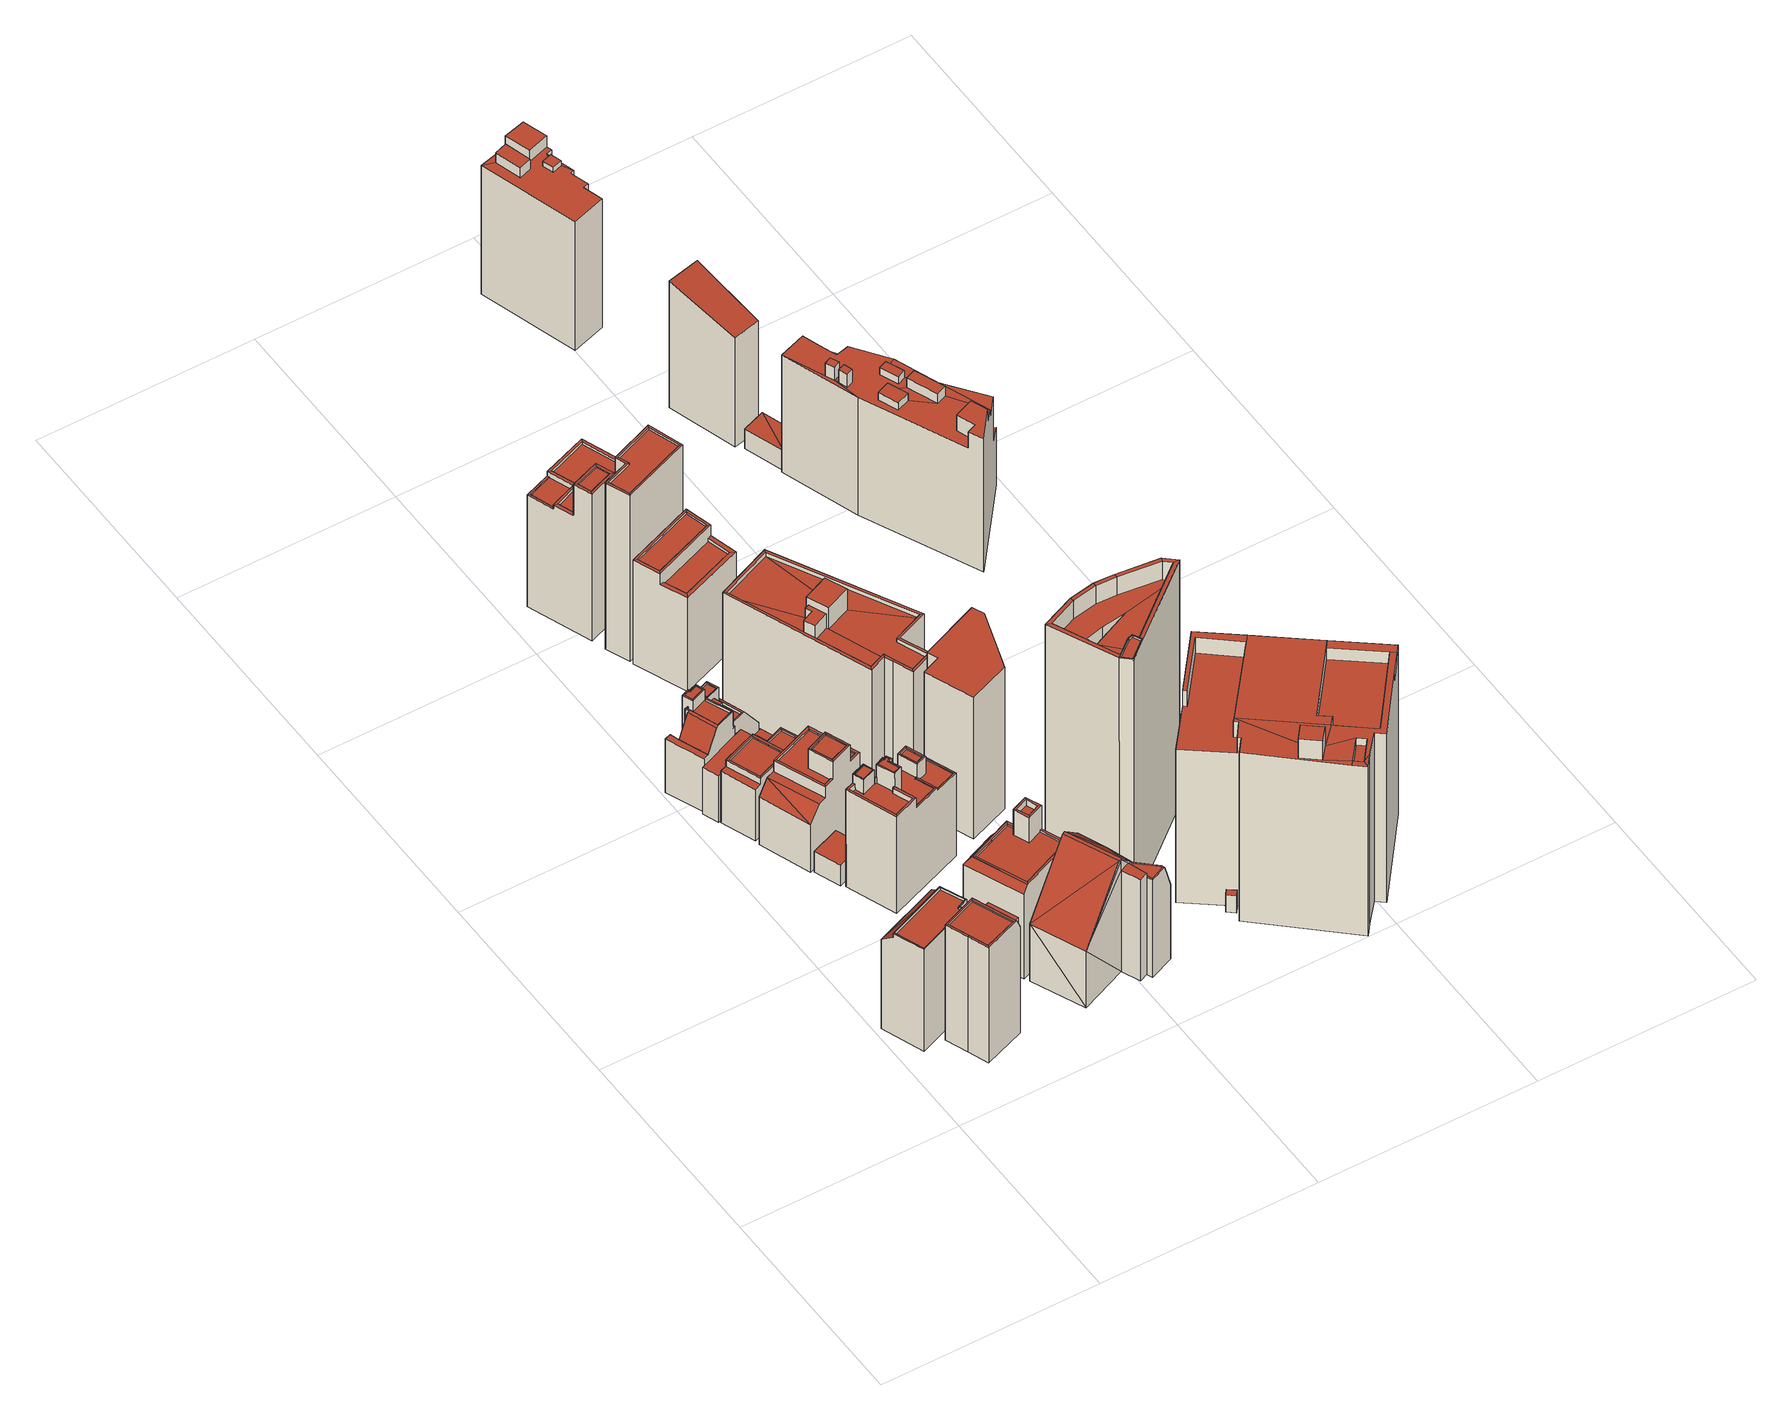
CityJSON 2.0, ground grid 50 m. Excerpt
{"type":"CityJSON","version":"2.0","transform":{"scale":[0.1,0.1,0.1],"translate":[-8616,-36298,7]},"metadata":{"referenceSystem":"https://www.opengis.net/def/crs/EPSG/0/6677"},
"CityObjects":{
"building1":{"type":"Building","attributes":{"class":3002,"usage":401,"measuredHeight":26.2,"storeysAboveGround":8,"storeysBelowGround":0,"prefecture":13,"city":13103,"footprintArea":171.03,"fireproofType":1001,"coverageRatio":80,"floorAreaRatio":600,"surveyYear":2021,"urbanPlanType":21,"areaClassificationType":22,"landUseType":212,"districts":"10","detailedUsage":"1210","floodRisk_description":10,"floodRisk_rank":1,"floodRisk_depth":0.1,"floodRisk_adminType":2,"floodRisk_scale":2,"meshCode":"53394509"},"geometry":[{"type":"Solid","lod":"2","boundaries":[[[[0,1,2,3,4,5]],[[6,7,8]],[[8,9,6]],[[10,11,12,13]],[[14,15,16,17]],[[17,16,11,10]],[[18,19,8]],[[20,21,22,23]],[[24,25,26,27,28,29]],[[13,12,22,21]],[[8,7,18]],[[20,23,15,14]],[[19,10,13,8]],[[23,24,29,15]],[[3,2,20,14]],[[0,5,18,7]],[[8,13,21,9]],[[9,21,20,2,1,6]],[[15,29,28,16]],[[5,4,17,10,19,18]],[[1,0,7,6]],[[11,27,26,12]],[[16,28,27,11]],[[12,26,25,22]],[[22,25,24,23]],[[4,3,14,17]]]],"semantics":{"surfaces":[{"type":"GroundSurface"},{"type":"RoofSurface"},{"type":"WallSurface"}],"values":[[0,1,1,1,1,1,1,1,1,1,1,1,2,2,2,2,2,2,2,2,2,2,2,2,2,2]]}}]},
"building2":{"type":"Building","attributes":{"class":3001,"usage":401,"measuredHeight":31.2,"storeysAboveGround":9,"storeysBelowGround":0,"prefecture":13,"city":13103,"footprintArea":155.02,"fireproofType":1001,"coverageRatio":80,"floorAreaRatio":600,"surveyYear":2021,"urbanPlanType":21,"areaClassificationType":22,"landUseType":212,"districts":"10","detailedUsage":"1210","floodRisk_description":10,"floodRisk_rank":1,"floodRisk_depth":0.02,"floodRisk_adminType":2,"floodRisk_scale":2,"meshCode":"53394509"},"geometry":[{"type":"Solid","lod":"2","boundaries":[[[[30,31,32,33,34,35,36,37,38]],[[39,40,41]],[[42,39,41]],[[41,43,44,42]],[[45,46,47,48,49]],[[50,51,43,41]],[[42,52,39]],[[53,54,55,56]],[[42,44,55,54]],[[53,56,51,50]],[[39,57,58,59,60,40]],[[30,38,57,39]],[[55,49,48,56]],[[44,45,49,55]],[[56,48,47,51]],[[33,32,54,53]],[[38,37,58,57]],[[36,35,60,59]],[[50,41,40,60,35,34]],[[34,33,53,50]],[[54,32,31,52,42]],[[51,47,46,43]],[[31,30,39,52]],[[43,46,45,44]],[[37,36,59,58]]]],"semantics":{"surfaces":[{"type":"GroundSurface"},{"type":"RoofSurface"},{"type":"WallSurface"}],"values":[[0,1,1,1,1,1,1,1,1,1,1,2,2,2,2,2,2,2,2,2,2,2,2,2,2]]}}]},
"building3":{"type":"Building","attributes":{"class":3002,"usage":401,"measuredHeight":15.3,"storeysAboveGround":5,"storeysBelowGround":1,"prefecture":13,"city":13103,"footprintArea":86.14,"fireproofType":1001,"coverageRatio":80,"floorAreaRatio":500,"surveyYear":2021,"urbanPlanType":21,"areaClassificationType":22,"landUseType":212,"districts":"10","detailedUsage":"1210","floodRisk_description":10,"floodRisk_rank":1,"floodRisk_depth":0.01,"floodRisk_adminType":2,"floodRisk_scale":2,"meshCode":"53394509"},"geometry":[{"type":"Solid","lod":"2","boundaries":[[[[61,62,63,64]],[[65,66,67,68]],[[69,70,66,65]],[[71,72,70,69]],[[73,74,75,76]],[[68,67,72,71]],[[77,78,79,80]],[[65,68,61,64]],[[61,68,71,80,79,62]],[[66,73,76,67]],[[63,78,77,69,65,64]],[[63,62,79,78]],[[67,76,75,72]],[[70,74,73,66]],[[80,71,69,77]],[[72,75,74,70]]]],"semantics":{"surfaces":[{"type":"GroundSurface"},{"type":"RoofSurface"},{"type":"WallSurface"}],"values":[[0,1,1,1,1,1,1,2,2,2,2,2,2,2,2,2]]}}]},
"building4":{"type":"Building","attributes":{"class":3001,"usage":461,"measuredHeight":6.5,"storeysAboveGround":9999,"storeysBelowGround":9999,"prefecture":13,"city":13103,"footprintArea":-9999,"fireproofType":1011,"coverageRatio":80,"floorAreaRatio":600,"surveyYear":1,"urbanPlanType":21,"areaClassificationType":22,"landUseType":211,"districts":"10","detailedUsage":"0","floodRisk_description":10,"floodRisk_rank":1,"floodRisk_depth":0.05,"floodRisk_adminType":2,"floodRisk_scale":2,"meshCode":"53394509"},"geometry":[{"type":"Solid","lod":"2","boundaries":[[[[81,82,83,84]],[[85,86,87,88]],[[81,84,87,86]],[[83,82,85,88]],[[84,83,88,87]],[[82,81,86,85]]]],"semantics":{"surfaces":[{"type":"GroundSurface"},{"type":"RoofSurface"},{"type":"WallSurface"}],"values":[[0,1,2,2,2,2]]}}]},
"building5":{"type":"Building","attributes":{"class":3002,"usage":401,"measuredHeight":16,"storeysAboveGround":6,"storeysBelowGround":2,"prefecture":13,"city":13103,"footprintArea":302.93,"fireproofType":1001,"coverageRatio":80,"floorAreaRatio":500,"surveyYear":2021,"urbanPlanType":21,"areaClassificationType":22,"landUseType":212,"districts":"10","detailedUsage":"1210","floodRisk_description":10,"floodRisk_rank":1,"floodRisk_depth":0.01,"floodRisk_adminType":2,"floodRisk_scale":2,"meshCode":"53394509"},"geometry":[{"type":"Solid","lod":"2","boundaries":[[[[89,90,91,92,93,94,95,96,97,98,99,100,101,102,103,104,105,106,107,108]],[[109,110,111,112,98,97,113,114]],[[95,109,114,96]],[[115,116,117,118,119]],[[120,121,122,123]],[[124,125,126,127,128]],[[117,129,130,118]],[[131,119,118,132,133,134]],[[135,136,137,138]],[[139,140,141,142]],[[143,144,137,136]],[[145,146,147,148,149,150,151]],[[152,153,154,155]],[[156,157,158,159]],[[160,161,147,146]],[[162,163,164,165]],[[166,167,168,169,170]],[[155,154,144,143]],[[171,172,173,174]],[[175,176,177,178]],[[179,180,181,182,183,184]],[[185,186,187,188,189]],[[163,162,122,121]],[[190,191,130,129]],[[192,193,194,195,196,197,198,199,200]],[[201,202,203,204]],[[205,206,207,208]],[[209,210,153,152]],[[211,212,213,214]],[[215,216,217,218,219,220,221,222]],[[223,224,225,226]],[[227,228,229,230]],[[120,123,157,156]],[[231,232,233,234,235,236,237,238]],[[239,240,241,242]],[[226,225,240,239]],[[243,244,245,246,247,248,249,250]],[[178,177,212,211]],[[158,251,252,159]],[[135,138,210,209]],[[129,253,254]],[[174,173,140,139]],[[255,256,257,258]],[[254,190,129]],[[214,213,176,175]],[[259,255,258]],[[241,260,261,242]],[[262,263,145,151]],[[264,224,223,265,266]],[[267,268,269,149,148]],[[142,141,172,171]],[[270,271,272,273,274,275,276,277,278]],[[279,280,281,282,283,284,161,160]],[[191,190,285,286]],[[287,288,289,290]],[[258,291,259]],[[292,133,132]],[[284,237,236,161]],[[252,242,261,214,175,265,223,256,255,259,110,109,289,288,159]],[[149,106,105]],[[210,182,181,153]],[[154,180,179,144]],[[227,196,195,171,174,228]],[[280,136,135,281]],[[253,129,117,91,90]],[[282,209,152,283]],[[141,201,204,172]],[[280,279,131,134,139,142,285,190,254,89,108,143,136]],[[279,160,115,119,131]],[[122,220,219,123]],[[240,276,275,241]],[[283,152,155,231,238]],[[170,263,262,166]],[[138,183,182,210]],[[165,222,221,162]],[[147,235,234,148]],[[104,103,167,166]],[[123,219,218,157]],[[153,181,180,154]],[[286,194,193,191]],[[250,163,121,243]],[[96,114,124,128]],[[281,135,209,282]],[[128,127,188,187,244,243,97,96]],[[213,208,207,176]],[[164,163,250,98,112]],[[168,102,101,247,169]],[[158,217,216,251]],[[107,106,149,269]],[[266,265,175,178,272,271]],[[241,275,274,260]],[[178,211,273,272]],[[166,262,151,150,105,104]],[[120,113,97,243,121]],[[245,244,187,186]],[[239,215,222,165,164,112,111,291,258,257,226]],[[173,203,202,140]],[[140,202,201,141]],[[224,278,277,225]],[[256,223,226,257]],[[283,238,237,284]],[[100,99,249,248]],[[103,102,168,167]],[[162,221,220,122]],[[273,211,214,261,260,274]],[[94,189,188,127,95]],[[132,199,198,292]],[[172,204,203,173]],[[113,120,156,287,125,124,114]],[[287,156,159,288]],[[99,98,250,249]],[[118,200,199,132]],[[144,179,184,137]],[[212,205,208,213]],[[148,234,233,267]],[[125,287,290,126]],[[264,270,278,224]],[[149,105,150]],[[101,100,248,247]],[[130,192,200,118]],[[92,246,245,186,185,93]],[[143,108,107,269,268,232,231,155]],[[111,110,259,291]],[[157,218,217,158]],[[197,196,227,230]],[[286,285,142,171,195,194]],[[177,206,205,212]],[[176,207,206,177]],[[197,230,229,133,292,198]],[[139,134,133,229,228,174]],[[267,233,232,268]],[[266,271,270,264]],[[94,93,185,189]],[[95,127,126,290,289,109]],[[225,277,276,240]],[[90,89,254,253]],[[247,246,116,115,160,146,145,263,170,169]],[[215,239,242,252,251,216]],[[191,193,192,130]],[[117,116,246,92,91]],[[137,184,183,138]],[[161,236,235,147]]]],"semantics":{"surfaces":[{"type":"GroundSurface"},{"type":"RoofSurface"},{"type":"WallSurface"}],"values":[[0,0,0,1,1,1,1,1,1,1,1,1,1,1,1,1,1,1,1,1,1,1,1,1,1,1,1,1,1,1,1,1,1,1,1,1,1,1,1,1,1,1,1,1,1,1,1,1,1,1,1,1,1,1,1,1,1,2,2,2,2,2,2,2,2,2,2,2,2,2,2,2,2,2,2,2,2,2,2,2,2,2,2,2,2,2,2,2,2,2,2,2,2,2,2,2,2,2,2,2,2,2,2,2,2,2,2,2,2,2,2,2,2,2,2,2,2,2,2,2,2,2,2,2,2,2,2,2,2,2,2,2,2,2,2,2,2,2,2,2,2,2]]}}]},
"building6":{"type":"Building","attributes":{"class":3002,"usage":402,"measuredHeight":24.1,"storeysAboveGround":7,"storeysBelowGround":1,"prefecture":13,"city":13103,"footprintArea":75.4,"fireproofType":1001,"coverageRatio":80,"floorAreaRatio":600,"surveyYear":2021,"urbanPlanType":21,"areaClassificationType":22,"landUseType":212,"districts":"10","detailedUsage":"1242","floodRisk_description":10,"floodRisk_rank":1,"floodRisk_depth":0.1,"floodRisk_adminType":2,"floodRisk_scale":2,"meshCode":"53394509"},"geometry":[{"type":"Solid","lod":"2","boundaries":[[[[293,294,295,296,297,298,299,300,301]],[[302,303,304,305]],[[306,307,308,309,310,311,312]],[[313,314,315,316]],[[317,318,319,320]],[[321,322,323,324]],[[325,326,327,328]],[[329,330,331,332,333,334,335,336,337,338,339,340]],[[341,342,343,344]],[[321,324,345,346]],[[347,348,349,350]],[[351,352,353,354]],[[316,315,342,341]],[[355,356,352,351]],[[357,358,356,355]],[[359,360,347,350]],[[361,305,304,362]],[[363,364,365,366]],[[367,368,369,370]],[[371,372,303,302]],[[344,343,314,313]],[[373,374,323,322]],[[354,353,358,357]],[[368,367,375,376]],[[377,378,379,380,381,382]],[[376,375,318,317]],[[383,384,385,386,387,388,389,390]],[[391,392,393,394]],[[395,396,397,398,399,400,401,402,403,404,405]],[[319,406,407,320]],[[360,359,408,409]],[[326,325,363,366]],[[410,411,412,413]],[[346,345,372,371]],[[361,362,374,373]],[[414,415,416,417,418,419]],[[414,419,409,408,295,294,354,357]],[[293,301,377,302,305,311,310]],[[356,394,393,352]],[[331,330,321,346]],[[355,351,310,309,338,337,327,326]],[[307,306,373,322,329,340]],[[367,398,397,375]],[[342,412,411,343]],[[304,390,389,362]],[[406,405,404,341,344,407]],[[360,418,417,347]],[[414,357,355,326,415]],[[371,302,377,382,401,400,369,368]],[[375,397,396,318]],[[363,334,333,364]],[[370,399,398,367]],[[343,411,410,314]],[[308,339,338,309]],[[353,392,391,358]],[[314,410,413,315]],[[361,373,306,312]],[[324,386,385,345]],[[305,361,312,311]],[[301,300,378,377]],[[296,295,408,359]],[[379,378,300,299,320,407,344,313]],[[345,385,384,372]],[[318,396,395,319]],[[372,384,383,303]],[[347,417,416,348]],[[379,313,316,380]],[[362,389,388,374]],[[331,346,371,368,332]],[[299,298,317,320]],[[358,391,394,356]],[[315,413,412,342]],[[349,366,365,376,317,298,297,350]],[[381,402,401,382]],[[323,387,386,324]],[[409,419,418,360]],[[328,336,335,325]],[[369,400,399,370]],[[319,395,405,406]],[[352,393,392,353]],[[307,340,339,308]],[[374,388,387,323]],[[325,335,334,363]],[[327,337,336,328]],[[341,404,403,380,316]],[[330,329,322,321]],[[380,403,402,381]],[[415,326,366,349,348,416]],[[354,294,293,310,351]],[[297,296,359,350]],[[332,368,376,365,364,333]],[[303,383,390,304]]]],"semantics":{"surfaces":[{"type":"GroundSurface"},{"type":"RoofSurface"},{"type":"WallSurface"}],"values":[[0,1,1,1,1,1,1,1,1,1,1,1,1,1,1,1,1,1,1,1,1,1,1,1,1,1,1,1,1,1,1,1,1,1,1,1,2,2,2,2,2,2,2,2,2,2,2,2,2,2,2,2,2,2,2,2,2,2,2,2,2,2,2,2,2,2,2,2,2,2,2,2,2,2,2,2,2,2,2,2,2,2,2,2,2,2,2,2,2,2,2,2]]}}]},
"building7":{"type":"Building","attributes":{"class":3002,"usage":401,"measuredHeight":24.6,"storeysAboveGround":5,"storeysBelowGround":1,"prefecture":13,"city":13103,"footprintArea":206.59,"fireproofType":1001,"coverageRatio":80,"floorAreaRatio":600,"surveyYear":2021,"urbanPlanType":21,"areaClassificationType":22,"landUseType":212,"districts":"10","detailedUsage":"1210","floodRisk_description":10,"floodRisk_rank":1,"floodRisk_depth":0.08,"floodRisk_adminType":2,"floodRisk_scale":2,"meshCode":"53394509"},"geometry":[{"type":"Solid","lod":"2","boundaries":[[[[420,421,422,423,424,425,426,427]],[[428,429,430,431]],[[432,433,434,435]],[[436,437,438,439]],[[440,441,442,443]],[[444,445,446,447]],[[448,449,433,432]],[[450,451,452,453]],[[436,439,454,455]],[[431,437,436]],[[453,452,428,431]],[[456,457,449,448]],[[458,459,460,461,462,463,464,465]],[[435,434,457,456]],[[445,444,451,450]],[[433,441,440,434]],[[456,448,461,460,447,446]],[[431,436,453]],[[449,442,441,433]],[[445,450,455,454,421,420]],[[451,458,465,452]],[[422,421,454,439]],[[434,440,443,457]],[[431,425,424]],[[447,460,459,444]],[[426,425,431,430]],[[431,424,437]],[[427,435,456,446,445,420]],[[423,422,439,438]],[[450,453,436,455]],[[428,464,463,429]],[[452,465,464,428]],[[424,423,438,437]],[[435,427,426,430,429,463,462,432]],[[457,443,442,449]],[[448,432,462,461]],[[444,459,458,451]]]],"semantics":{"surfaces":[{"type":"GroundSurface"},{"type":"RoofSurface"},{"type":"WallSurface"}],"values":[[0,1,1,1,1,1,1,1,1,1,1,1,1,1,1,2,2,2,2,2,2,2,2,2,2,2,2,2,2,2,2,2,2,2,2,2,2]]}}]},
"building8":{"type":"Building","attributes":{"class":3002,"usage":412,"measuredHeight":23.6,"storeysAboveGround":10,"storeysBelowGround":0,"prefecture":13,"city":13103,"footprintArea":345.41,"fireproofType":1001,"coverageRatio":80,"floorAreaRatio":600,"surveyYear":2021,"urbanPlanType":21,"areaClassificationType":22,"landUseType":211,"districts":"10","detailedUsage":"1320","floodRisk_description":10,"floodRisk_rank":1,"floodRisk_depth":0.09,"floodRisk_adminType":2,"floodRisk_scale":2,"meshCode":"53394509"},"geometry":[{"type":"Solid","lod":"2","boundaries":[[[[466,467,468,469,470,471,472,473,474,475]],[[476,477,478]],[[477,479,480,481]],[[482,483,484]],[[485,486,487,488]],[[485,488,480,479]],[[489,490,491]],[[482,492,483]],[[493,494,495,496]],[[497,498,499,500]],[[489,491,501]],[[502,476,478]],[[490,489,503,476,502]],[[492,504,505]],[[506,507,508,509]],[[510,511,512]],[[478,513,502]],[[510,514,511]],[[507,481,480,488,487,508]],[[509,508,487,486]],[[505,483,492]],[[506,477,481,507]],[[501,472,471]],[[467,466,492,482]],[[493,510,494]],[[493,504,492]],[[472,491,473]],[[498,479,477]],[[479,498,497,485]],[[477,476,503]],[[496,505,504,493]],[[491,513,474]],[[511,495,512]],[[498,477,503]],[[475,514,510]],[[506,483,505,477]],[[492,466,475]],[[505,496,495,477]],[[492,475,510]],[[467,482,484,509,486,468]],[[472,501,491]],[[513,478,511,514,475,474]],[[493,492,510]],[[501,503,489]],[[512,495,494,510]],[[491,490,502]],[[511,478,477]],[[501,471,499]],[[484,483,506,509]],[[491,474,473]],[[491,502,513]],[[500,470,469,485,497]],[[511,477,495]],[[499,498,503]],[[470,500,499,471]],[[469,468,486,485]],[[501,499,503]]]],"semantics":{"surfaces":[{"type":"GroundSurface"},{"type":"RoofSurface"},{"type":"WallSurface"}],"values":[[0,1,1,1,1,1,1,1,1,1,1,1,1,1,1,1,1,1,1,1,1,1,2,2,2,2,2,2,2,2,2,2,2,2,2,2,2,2,2,2,2,2,2,2,2,2,2,2,2,2,2,2,2,2,2,2,2]]}}]},
"building9":{"type":"Building","attributes":{"class":3002,"usage":413,"measuredHeight":16.1,"storeysAboveGround":5,"storeysBelowGround":0,"prefecture":13,"city":13103,"footprintArea":62.33,"fireproofType":1001,"coverageRatio":80,"floorAreaRatio":600,"surveyYear":2021,"urbanPlanType":21,"areaClassificationType":22,"landUseType":211,"districts":"10","detailedUsage":"1230","floodRisk_description":10,"floodRisk_rank":1,"floodRisk_depth":0.08,"floodRisk_adminType":2,"floodRisk_scale":2,"meshCode":"53394509"},"geometry":[{"type":"Solid","lod":"2","boundaries":[[[[515,516,517,518]],[[519,520,521,522]],[[523,524,525,526]],[[527,528,529,530]],[[523,526,520,519]],[[522,521,525,524]],[[518,517,522,524]],[[517,516,519,522]],[[526,527,530,520]],[[520,530,529,521]],[[515,518,524,523]],[[516,515,523,519]],[[525,528,527,526]],[[521,529,528,525]]]],"semantics":{"surfaces":[{"type":"GroundSurface"},{"type":"RoofSurface"},{"type":"WallSurface"}],"values":[[0,1,1,1,1,1,2,2,2,2,2,2,2,2]]}}]},
"building10":{"type":"Building","attributes":{"class":3002,"usage":401,"measuredHeight":34.5,"storeysAboveGround":9,"storeysBelowGround":0,"prefecture":13,"city":13103,"footprintArea":268.6,"fireproofType":1001,"coverageRatio":80,"floorAreaRatio":700,"surveyYear":2021,"urbanPlanType":21,"areaClassificationType":22,"landUseType":212,"districts":"10","detailedUsage":"1210","floodRisk_description":10,"floodRisk_rank":1,"floodRisk_depth":0.41,"floodRisk_adminType":2,"floodRisk_scale":2,"meshCode":"53394509"},"geometry":[{"type":"Solid","lod":"2","boundaries":[[[[531,532,533,534]],[[535,536,537,538,539,540,541,542]],[[543,544,545,546]],[[547,548,549,550]],[[551,552,553,554]],[[555,556,557,558]],[[550,549,559,560]],[[560,559,561,562]],[[563,564,565,566]],[[555,558,567,568]],[[562,561,548,547]],[[557,556,569,570]],[[568,567,571,572]],[[573,574,575,576]],[[572,571,575,574]],[[543,577,578,544]],[[541,547,550,573,576,542]],[[561,564,563,548]],[[558,538,537,567]],[[534,544,578,568,572,531]],[[570,540,539,557]],[[567,537,536,571]],[[549,566,565,559]],[[533,532,574,573,550,560]],[[548,563,566,549]],[[575,535,542,576]],[[570,569,562,547,541,540]],[[532,531,572,574]],[[546,545,556,555,553,552]],[[559,565,564,561]],[[571,536,535,575]],[[545,544,534,533,560,562,569,556]],[[557,539,538,558]],[[546,552,551,543]],[[577,554,553,555,568,578]],[[543,551,554,577]]]],"semantics":{"surfaces":[{"type":"GroundSurface"},{"type":"RoofSurface"},{"type":"WallSurface"}],"values":[[0,1,1,1,1,1,1,1,1,1,1,1,1,1,1,1,2,2,2,2,2,2,2,2,2,2,2,2,2,2,2,2,2,2,2,2]]}}]},
"building11":{"type":"Building","attributes":{"class":3002,"usage":401,"measuredHeight":26.5,"storeysAboveGround":8,"storeysBelowGround":0,"prefecture":13,"city":13103,"footprintArea":208.14,"fireproofType":1001,"coverageRatio":80,"floorAreaRatio":700,"surveyYear":2021,"urbanPlanType":21,"areaClassificationType":22,"landUseType":212,"districts":"10","detailedUsage":"1210","floodRisk_description":10,"floodRisk_rank":1,"floodRisk_depth":0.37,"floodRisk_adminType":2,"floodRisk_scale":2,"meshCode":"53394509"},"geometry":[{"type":"Solid","lod":"2","boundaries":[[[[579,580,581,582]],[[583,584,585,586]],[[587,588,584,583]],[[589,590,591,592]],[[593,594,595,596]],[[597,598,589,592]],[[598,597,599,600]],[[601,586,585,602]],[[603,604,605,606]],[[601,602,588,587]],[[582,586,601,599,597,579]],[[588,606,605,584]],[[602,603,606,588]],[[600,594,593,598]],[[580,579,597,592]],[[585,604,603,602]],[[589,596,595,590]],[[590,595,594,600,599,601,587,591]],[[584,605,604,585]],[[580,592,591,587,583,581]],[[582,581,583,586]],[[598,593,596,589]]]],"semantics":{"surfaces":[{"type":"GroundSurface"},{"type":"RoofSurface"},{"type":"WallSurface"}],"values":[[0,1,1,1,1,1,1,1,1,1,2,2,2,2,2,2,2,2,2,2,2,2]]}}]},
"building12":{"type":"Building","attributes":{"class":3002,"usage":401,"measuredHeight":37.9,"storeysAboveGround":8,"storeysBelowGround":0,"prefecture":13,"city":13103,"footprintArea":127.24,"fireproofType":1001,"coverageRatio":80,"floorAreaRatio":700,"surveyYear":2021,"urbanPlanType":21,"areaClassificationType":22,"landUseType":212,"districts":"10","detailedUsage":"1210","floodRisk_description":10,"floodRisk_rank":1,"floodRisk_depth":0.36,"floodRisk_adminType":2,"floodRisk_scale":2,"meshCode":"53394509"},"geometry":[{"type":"Solid","lod":"2","boundaries":[[[[607,608,609,610,611,612]],[[613,614,615,616]],[[617,618,614,613]],[[619,620,621,622,623,624]],[[616,615,625,626]],[[626,625,627,628]],[[629,628,627,630]],[[629,630,618,617]],[[618,621,620,614]],[[607,612,613,616]],[[614,620,619,615]],[[611,610,629,617]],[[615,619,624,625]],[[630,622,621,618]],[[625,624,623,627]],[[612,611,617,613]],[[610,609,628,629]],[[627,623,622,630]],[[609,608,626,628]],[[608,607,616,626]]]],"semantics":{"surfaces":[{"type":"GroundSurface"},{"type":"RoofSurface"},{"type":"WallSurface"}],"values":[[0,1,1,1,1,1,1,1,2,2,2,2,2,2,2,2,2,2,2,2]]}}]},
"building13":{"type":"Building","attributes":{"class":3002,"usage":401,"measuredHeight":35,"storeysAboveGround":9,"storeysBelowGround":0,"prefecture":13,"city":13103,"footprintArea":614.94,"fireproofType":1001,"coverageRatio":80,"floorAreaRatio":700,"surveyYear":2021,"urbanPlanType":21,"areaClassificationType":22,"landUseType":212,"districts":"10","detailedUsage":"1210","floodRisk_description":10,"floodRisk_rank":1,"floodRisk_depth":0.37,"floodRisk_adminType":2,"floodRisk_scale":2,"meshCode":"53394509"},"geometry":[{"type":"Solid","lod":"2","boundaries":[[[[631,632,633,634,635,636,637,638,639]],[[640,641,642,643,644,645,646,647]],[[648,649,650,651]],[[652,653,654,655]],[[656,657,658,659]],[[660,659,658,661]],[[662,652,655,663]],[[664,665,666,667]],[[668,669,670,671,672,673]],[[674,664,667,675]],[[675,660,661,674]],[[641,676,677,678,642]],[[666,665,654,653]],[[679,680,681,682]],[[656,662,663,657]],[[678,677,683,684,685,686,682,681]],[[640,647,680,679]],[[636,635,652,662]],[[644,655,654,645]],[[646,665,664,647]],[[663,643,642,657]],[[673,677,676,668]],[[639,638,659,660]],[[635,634,653,652]],[[671,684,683,672]],[[670,685,684,671]],[[655,644,643,663]],[[661,681,680,674]],[[665,646,645,654]],[[634,633,666,653]],[[657,642,678,658]],[[637,636,662,656]],[[658,678,681,661]],[[648,641,640,649]],[[682,686,669,668,676,641,648,651]],[[632,631,675,667]],[[669,686,685,670]],[[631,639,660,675]],[[649,640,679,650]],[[672,683,677,673]],[[638,637,656,659]],[[633,632,667,666]],[[647,664,674,680]],[[679,682,651,650]]]],"semantics":{"surfaces":[{"type":"GroundSurface"},{"type":"RoofSurface"},{"type":"WallSurface"}],"values":[[0,1,1,1,1,1,1,1,1,1,1,1,1,1,1,1,1,2,2,2,2,2,2,2,2,2,2,2,2,2,2,2,2,2,2,2,2,2,2,2,2,2,2,2]]}}]},
"building14":{"type":"Building","attributes":{"class":3002,"usage":401,"measuredHeight":36.4,"storeysAboveGround":9,"storeysBelowGround":0,"prefecture":13,"city":13103,"footprintArea":160.83,"fireproofType":1001,"coverageRatio":80,"floorAreaRatio":700,"surveyYear":2021,"urbanPlanType":21,"areaClassificationType":22,"landUseType":212,"districts":"10","detailedUsage":"1210","floodRisk_description":10,"floodRisk_rank":1,"floodRisk_depth":0.37,"floodRisk_adminType":2,"floodRisk_scale":2,"meshCode":"53394509"},"geometry":[{"type":"Solid","lod":"2","boundaries":[[[[687,688,689,690,691,692,693]],[[694,695,696,697,698,699,700]],[[693,692,699,698]],[[691,690,694,700]],[[688,687,697,696]],[[692,691,700,699]],[[689,688,696,695]],[[687,693,698,697]],[[690,689,695,694]]]],"semantics":{"surfaces":[{"type":"GroundSurface"},{"type":"RoofSurface"},{"type":"WallSurface"}],"values":[[0,1,2,2,2,2,2,2,2]]}}]},
"building15":{"type":"Building","attributes":{"class":3002,"usage":401,"measuredHeight":62.8,"storeysAboveGround":10,"storeysBelowGround":0,"prefecture":13,"city":13103,"footprintArea":369.33,"fireproofType":1001,"coverageRatio":80,"floorAreaRatio":700,"surveyYear":2021,"urbanPlanType":21,"areaClassificationType":22,"landUseType":212,"districts":"10","detailedUsage":"1210","floodRisk_description":10,"floodRisk_rank":1,"floodRisk_depth":0.41,"floodRisk_adminType":2,"floodRisk_scale":2,"meshCode":"53394509"},"geometry":[{"type":"Solid","lod":"2","boundaries":[[[[701,702,703,704,705,706,707,708]],[[709,710,711,712]],[[713,714,715,716]],[[717,718,719,720]],[[712,711,721,722]],[[723,724,725,726]],[[727,728,729,730]],[[717,731,721,718]],[[723,726,732,733]],[[734,735,736,737,738]],[[739,740,741,742,743]],[[709,720,719,710]],[[744,745,715,714,746,747,713,716,748,749,750,751,752,753,754,755]],[[730,729,741,740]],[[756,757,758,759]],[[731,722,721]],[[724,760,761,762,725]],[[727,733,732,728]],[[710,735,734,711]],[[761,754,753,762]],[[747,758,757,713]],[[705,704,724,723]],[[701,708,730,740]],[[760,724,704,703,722,731]],[[708,707,727,730]],[[718,737,736,719]],[[728,749,748,729]],[[726,751,750,732]],[[713,757,756,714]],[[762,753,752,725]],[[746,759,758,747]],[[743,745,744,720,709,739]],[[719,736,735,710]],[[741,716,715,742]],[[732,750,749,728]],[[707,706,733,727]],[[729,748,716,741]],[[711,734,738,721]],[[706,705,723,733]],[[722,703,702,712]],[[746,714,756,759]],[[701,740,739,709,712,702]],[[721,738,737,718]],[[742,715,745,743]],[[761,760,731,717,755,754]],[[725,752,751,726]],[[717,720,744,755]]]],"semantics":{"surfaces":[{"type":"GroundSurface"},{"type":"RoofSurface"},{"type":"WallSurface"}],"values":[[0,1,1,1,1,1,1,1,1,1,1,1,1,1,1,1,1,1,2,2,2,2,2,2,2,2,2,2,2,2,2,2,2,2,2,2,2,2,2,2,2,2,2,2,2,2,2]]}}]},
"building16":{"type":"Building","attributes":{"class":9999,"usage":461,"measuredHeight":3.8,"storeysAboveGround":9999,"storeysBelowGround":9999,"prefecture":13,"city":13103,"footprintArea":-9999,"fireproofType":1011,"coverageRatio":80,"floorAreaRatio":700,"surveyYear":1,"urbanPlanType":21,"areaClassificationType":22,"landUseType":212,"districts":"10","detailedUsage":"0","floodRisk_description":10,"floodRisk_rank":1,"floodRisk_depth":0.13,"floodRisk_adminType":2,"floodRisk_scale":2,"meshCode":"53394509"},"geometry":[{"type":"Solid","lod":"2","boundaries":[[[[763,764,765,766]],[[767,768,769,770]],[[767,766,765,768]],[[769,764,763,770]],[[768,765,764,769]],[[770,763,766,767]]]],"semantics":{"surfaces":[{"type":"GroundSurface"},{"type":"RoofSurface"},{"type":"WallSurface"}],"values":[[0,1,2,2,2,2]]}}]},
"building17":{"type":"Building","attributes":{"class":3002,"usage":401,"measuredHeight":44.8,"storeysAboveGround":10,"storeysBelowGround":0,"prefecture":13,"city":13103,"footprintArea":1221.75,"fireproofType":1001,"coverageRatio":80,"floorAreaRatio":700,"surveyYear":2021,"urbanPlanType":21,"areaClassificationType":22,"landUseType":212,"districts":"10","detailedUsage":"1210","floodRisk_description":10,"floodRisk_rank":1,"floodRisk_depth":0.1,"floodRisk_adminType":2,"floodRisk_scale":2,"meshCode":"53394509"},"geometry":[{"type":"Solid","lod":"2","boundaries":[[[[771,772,773,774,775,776,777,778,779]],[[780,781,782,783]],[[784,785,786,787]],[[788,789,790,791,792,793,794,795]],[[785,796,783,797]],[[798,799,800,801]],[[802,803,804,805,786,785,797,806,782,781,807]],[[808,784,787]],[[809,810,811]],[[812,813,814,815,816,817]],[[818,819,820,821]],[[822,809,811,823,824]],[[825,826,827,828,829,830]],[[784,808,831,832,833,824,823,834,780,783,796,835]],[[810,809,817,816,781,780,836]],[[789,788,807,781,816]],[[775,793,792,813,812,776]],[[824,833,837,838]],[[810,830,829,811]],[[779,778,832,831]],[[771,779,831,808]],[[774,804,803,794,793,775]],[[821,820,806,797]],[[834,823,828,827]],[[827,826,780,834]],[[780,826,825,836]],[[791,814,813,792]],[[835,799,798,784]],[[809,822,777,776,812,817]],[[785,784,798,801]],[[802,807,788,795]],[[800,799,835,796]],[[772,771,808,787]],[[774,773,805,804]],[[820,819,782,806]],[[818,821,797,783]],[[773,772,787,786,805]],[[836,825,830,810]],[[819,818,783,782]],[[789,816,815,790]],[[790,815,814,791]],[[811,829,828,823]],[[785,801,800,796]],[[837,833,832,778,777,822,824,838]],[[803,802,795,794]]]],"semantics":{"surfaces":[{"type":"GroundSurface"},{"type":"RoofSurface"},{"type":"WallSurface"}],"values":[[0,1,1,1,1,1,1,1,1,1,1,1,1,1,1,2,2,2,2,2,2,2,2,2,2,2,2,2,2,2,2,2,2,2,2,2,2,2,2,2,2,2,2,2,2]]}}]},
"building18":{"type":"Building","attributes":{"class":3002,"usage":401,"measuredHeight":35,"storeysAboveGround":8,"storeysBelowGround":0,"prefecture":13,"city":13101,"footprintArea":97.42,"fireproofType":1001,"coverageRatio":80,"floorAreaRatio":700,"surveyYear":2021,"urbanPlanType":21,"areaClassificationType":22,"landUseType":212,"districts":"10","detailedUsage":"1210","floodRisk_description":10,"floodRisk_rank":1,"floodRisk_depth":0.11,"floodRisk_adminType":2,"floodRisk_scale":2,"landslideRisk_description":1,"landslideRisk_areaType":1,"meshCode":"53394509"},"geometry":[{"type":"Solid","lod":"2","boundaries":[[[[839,840,841,842]],[[843,844,845,846]],[[845,842,841,846]],[[843,840,839,844]],[[844,839,842,845]],[[841,840,843,846]]]],"semantics":{"surfaces":[{"type":"GroundSurface"},{"type":"RoofSurface"},{"type":"WallSurface"}],"values":[[0,1,2,2,2,2]]}}]},
"building19":{"type":"Building","attributes":{"class":3002,"usage":401,"measuredHeight":38.5,"storeysAboveGround":9,"storeysBelowGround":2,"prefecture":13,"city":13101,"footprintArea":239.16,"fireproofType":1001,"coverageRatio":80,"floorAreaRatio":700,"surveyYear":2021,"urbanPlanType":21,"areaClassificationType":22,"landUseType":212,"districts":"10","detailedUsage":"1210","floodRisk_description":10,"floodRisk_rank":1,"floodRisk_depth":0.15,"floodRisk_adminType":2,"floodRisk_scale":2,"landslideRisk_description":1,"landslideRisk_areaType":1,"meshCode":"53394509"},"geometry":[{"type":"Solid","lod":"2","boundaries":[[[[847,848,849,850,851,852,853,854,855,856]],[[857,858,859,860]],[[861,862,863,864]],[[865,866,867,868]],[[869,859,858,870,871,857,860,872,873,874,875,876,868,867,877,878,866,865,879,880]],[[881,882,883,884]],[[885,886,887,888]],[[865,868,853,852]],[[866,878,864,863]],[[876,875,855,854]],[[870,858,881,884]],[[873,872,848,847]],[[886,885,850,849,860,859]],[[871,870,884,883]],[[858,857,882,881]],[[875,874,856,855]],[[868,876,854,853]],[[867,866,863,862]],[[874,873,847,856]],[[857,871,883,882]],[[887,869,880,888]],[[877,867,862,861]],[[879,865,852,851]],[[879,851,850,885,888,880]],[[886,859,869,887]],[[878,877,861,864]],[[872,860,849,848]]]],"semantics":{"surfaces":[{"type":"GroundSurface"},{"type":"RoofSurface"},{"type":"WallSurface"}],"values":[[0,1,1,1,1,1,1,2,2,2,2,2,2,2,2,2,2,2,2,2,2,2,2,2,2,2,2]]}}]},
"building20":{"type":"Building","attributes":{"class":3002,"usage":401,"measuredHeight":36.8,"storeysAboveGround":9,"storeysBelowGround":0,"prefecture":13,"city":13101,"footprintArea":475.82,"fireproofType":1001,"coverageRatio":80,"floorAreaRatio":700,"surveyYear":2021,"urbanPlanType":21,"areaClassificationType":22,"landUseType":212,"districts":"10","detailedUsage":"1210","floodRisk_description":10,"floodRisk_rank":1,"floodRisk_depth":0.19,"floodRisk_adminType":2,"floodRisk_scale":2,"meshCode":"53394509"},"geometry":[{"type":"Solid","lod":"2","boundaries":[[[[889,890,891,892,893,894,895,896,897,898,899,900,901,902]],[[903,904,905,906]],[[907,908,909]],[[910,911,912,913]],[[914,915,916]],[[917,918,919,920,921,922]],[[923,924,925,926]],[[927,928,929,930,931,932,933,934,935,936,937,938,939,940,941,942,943,944,945,946,947,948,906,905,949,950,951,952,953,954,904,903,955,956,957]],[[958,959,960,961]],[[962,963,964,965]],[[966,967,968]],[[914,969,915]],[[904,954,951,950]],[[936,935,932,931]],[[970,971,972,973]],[[938,937,930,929]],[[974,975,976,977]],[[939,938,943,942]],[[966,943,938,929,967]],[[911,910,904,950]],[[913,905,904,910]],[[893,948,947,977,894]],[[896,895,976,975,945,944]],[[889,914,916,890]],[[928,927,917,922]],[[974,946,945,975]],[[962,953,952,963]],[[972,971,939,942]],[[948,893,892,969,914,889,902,906]],[[926,931,930,923]],[[895,894,977,976]],[[960,935,934,961]],[[900,899,909,908,968,967,929,928,922,921]],[[951,954,965,964]],[[913,912,949,905]],[[932,935,960,959]],[[973,941,940,970]],[[903,906,902,901]],[[961,934,933,958]],[[891,890,916,915]],[[907,898,897,966,968,908]],[[915,969,892,891]],[[954,953,962,965]],[[955,903,901,900,921,920]],[[946,974,977,947]],[[919,956,955,920]],[[932,959,958,933]],[[956,919,918,957]],[[939,971,970,940]],[[927,957,918,917]],[[923,930,937,924]],[[924,937,936,925]],[[944,943,966,897,896]],[[952,951,964,963]],[[925,936,931,926]],[[949,912,911,950]],[[972,942,941,973]],[[907,909,899,898]]]],"semantics":{"surfaces":[{"type":"GroundSurface"},{"type":"RoofSurface"},{"type":"WallSurface"}],"values":[[0,1,1,1,1,1,1,1,1,1,1,1,1,1,1,1,1,1,2,2,2,2,2,2,2,2,2,2,2,2,2,2,2,2,2,2,2,2,2,2,2,2,2,2,2,2,2,2,2,2,2,2,2,2,2,2,2,2]]}}]}
},
"vertices":[
[164,351,15],[199,268,15],[167,255,15],[172,244,15],[47,195,15],[10,291,15],[199,268,261],[164,351,261],[163,321,285],[188,264,285],[20,264,296],[23,263,296],[162,318,296],[163,321,296],[172,244,296],[169,246,296],[48,198,296],[47,195,296],[10,291,261],[20,264,285],[167,255,296],[188,264,296],[185,265,296],[164,256,296],[164,256,290],[185,265,290],[162,318,290],[23,263,290],[48,198,290],[169,246,290],
[222,153,16],[228,136,16],[133,101,16],[116,147,16],[96,198,16],[191,236,16],[198,218,16],[211,223,16],[238,159,16],[222,153,310],[189,235,310],[179,231,334],[218,133,334],[176,225,334],[212,135,334],[212,135,330],[176,225,330],[102,196,330],[120,149,330],[136,107,330],[96,198,334],[102,196,334],[228,136,310],[116,147,334],[133,101,334],[136,107,334],[120,149,334],[238,159,310],[211,223,310],[198,218,310],[191,236,310],
[174,878,17],[77,841,17],[48,919,17],[144,956,17],[144,956,176],[141,950,176],[168,880,176],[174,878,176],[63,925,176],[69,922,176],[93,847,176],[95,853,176],[141,950,172],[69,922,172],[95,853,172],[168,880,172],[63,925,159],[48,919,159],[77,841,159],[93,847,159],
[194,738,15],[217,679,15],[151,654,15],[128,713,15],[217,679,71],[194,738,71],[128,713,71],[151,654,71],
[181,1115,13],[212,1039,13],[129,1008,13],[132,1000,13],[210,1030,13],[224,994,13],[220,992,13],[191,981,13],[162,970,13],[152,966,13],[47,925,13],[33,961,13],[38,963,13],[4,1048,13],[18,1053,13],[25,1032,13],[56,1044,13],[52,1053,13],[60,1056,13],[55,1067,13],[299,787,13],[123,717,13],[80,833,13],[187,874,13],[171,946,13],[200,957,13],[126,997,166],[132,1000,166],[129,1008,166],[125,1010,166],[122,1009,166],[171,946,150],[162,970,150],[160,966,150],[169,942,150],[200,957,44],[212,962,44],[229,968,44],[220,992,44],[191,981,44],[168,1022,166],[163,1024,166],[92,1082,166],[115,1034,166],[113,1037,166],[96,1083,166],[75,1070,236],[73,1074,236],[72,1070,236],[73,1067,236],[96,1083,209],[99,1081,209],[127,1092,209],[129,1095,209],[55,1067,236],[59,1066,236],[76,978,212],[81,980,212],[82,983,212],[56,1052,212],[52,1053,212],[56,1044,212],[51,1042,212],[100,1057,236],[96,1059,236],[66,1047,236],[65,1043,236],[212,962,150],[210,957,150],[281,784,150],[286,782,150],[126,997,212],[123,999,212],[156,964,150],[152,966,150],[187,874,150],[191,875,150],[25,1032,160],[18,1053,160],[4,1048,160],[38,963,160],[50,968,160],[139,1069,209],[136,1070,209],[107,1059,209],[106,1056,209],[192,744,256],[194,750,256],[175,796,256],[170,799,256],[59,1066,235],[66,1047,235],[96,1059,235],[91,1074,235],[73,1067,235],[72,1070,235],[210,1030,89],[150,1007,89],[164,971,89],[220,992,89],[224,994,89],[139,1099,166],[137,1095,166],[163,1024,158],[137,1095,158],[130,1092,158],[139,1069,158],[124,1063,158],[131,1043,158],[114,1037,158],[115,1034,158],[125,1010,158],[127,1092,206],[99,1081,206],[107,1059,206],[136,1070,206],[220,815,253],[175,796,253],[194,750,253],[239,768,253],[92,1077,236],[91,1074,236],[222,820,256],[220,815,256],[239,768,256],[244,765,256],[229,890,146],[272,780,146],[281,784,146],[210,957,146],[169,942,146],[160,966,146],[156,964,146],[191,875,146],[169,735,208],[171,742,208],[129,846,208],[123,849,208],[124,1063,193],[106,1056,193],[113,1037,193],[131,1043,193],[65,1043,206],[61,1054,206],[58,1053,206],[56,1052,206],[82,983,206],[123,999,206],[100,1054,206],[100,1057,206],[229,890,208],[226,883,208],[267,780,208],[274,777,208],[162,970,141],[164,971,141],[150,1007,141],[132,1000,141],[38,963,141],[33,961,141],[47,925,141],[152,966,141],[272,780,150],[274,777,150],[212,1039,97],[181,1115,97],[151,728,177],[169,735,177],[123,849,177],[104,842,177],[123,717,144],[242,770,208],[244,765,208],[25,1032,161],[50,968,161],[185,747,208],[192,744,208],[190,749,208],[58,1053,212],[61,1054,212],[60,1056,212],[185,747,203],[190,749,203],[170,799,203],[222,820,203],[242,770,203],[267,780,203],[226,883,203],[129,846,203],[171,742,203],[92,1082,212],[73,1074,212],[75,1070,212],[92,1077,212],[100,1057,212],[100,1054,212],[129,1095,166],[130,1092,166],[212,962,121],[286,782,121],[299,787,121],[229,968,121],[80,833,144],[114,1037,166],
[293,672,10],[318,682,10],[326,661,10],[356,673,10],[383,605,10],[204,537,10],[161,651,10],[218,672,10],[228,647,10],[228,647,314],[231,646,314],[247,652,314],[248,655,314],[256,656,249],[257,654,249],[261,656,249],[294,668,249],[293,672,249],[248,655,249],[249,653,249],[214,671,302],[213,668,302],[221,648,302],[223,646,302],[204,537,278],[207,543,278],[167,648,278],[161,651,278],[254,641,314],[261,644,314],[258,646,314],[251,643,314],[306,627,249],[309,628,249],[309,630,249],[305,628,249],[261,644,246],[254,641,246],[264,615,246],[244,607,246],[261,563,246],[322,586,246],[306,627,246],[305,628,246],[309,630,246],[294,668,246],[261,656,246],[257,654,246],[191,634,302],[193,637,302],[185,657,302],[182,659,302],[261,616,314],[264,615,314],[379,607,240],[325,587,240],[326,584,240],[383,605,240],[293,672,284],[297,670,284],[316,677,284],[318,682,284],[309,628,284],[311,633,284],[335,638,284],[330,640,284],[356,673,240],[354,669,240],[249,653,314],[248,650,314],[322,586,249],[261,563,249],[263,559,249],[326,584,249],[239,605,278],[244,607,278],[243,608,278],[239,606,278],[244,607,314],[245,610,314],[256,656,314],[255,653,314],[256,562,278],[263,559,278],[228,647,278],[218,672,278],[214,671,278],[223,646,278],[224,645,278],[228,646,278],[231,646,312],[245,610,312],[261,616,312],[251,643,312],[258,646,312],[255,653,312],[248,650,312],[247,652,312],[330,640,280],[316,677,280],[297,670,280],[311,633,280],[167,648,263],[207,543,263],[256,562,263],[239,605,263],[239,606,263],[243,608,263],[228,646,263],[224,645,263],[223,646,263],[191,634,263],[184,654,263],[184,654,278],[182,659,278],[326,661,240],[327,658,240],[213,668,301],[185,657,301],[193,637,301],[221,648,301],[335,638,237],[309,628,237],[325,587,237],[379,607,237],[354,669,237],[327,658,237],
[453,314,10],[316,258,10],[261,389,10],[346,424,10],[350,412,10],[384,426,10],[395,399,10],[414,407,10],[381,419,262],[390,397,262],[395,399,262],[384,426,262],[377,392,327],[383,389,327],[412,401,327],[414,407,327],[276,382,261],[350,412,261],[346,424,243],[261,389,243],[412,401,311],[383,389,311],[394,363,311],[422,375,311],[446,317,262],[453,314,262],[429,372,262],[424,371,262],[391,357,327],[394,363,327],[326,262,262],[329,268,262],[283,379,262],[276,382,262],[316,258,243],[326,262,261],[429,372,327],[422,375,327],[329,268,257],[446,317,257],[424,371,257],[391,357,257],[377,392,257],[390,397,257],[381,419,257],[283,379,257],
[574,184,10],[581,151,10],[525,128,10],[520,140,10],[501,132,10],[483,174,10],[373,128,10],[322,248,10],[472,312,10],[490,267,10],[485,175,320],[518,190,279],[499,246,279],[505,184,279],[509,182,279],[518,186,279],[581,151,215],[560,152,278],[563,144,278],[520,140,279],[525,128,279],[527,132,279],[523,142,279],[477,172,320],[425,292,320],[322,248,167],[574,184,215],[547,211,214],[530,229,214],[508,220,214],[518,190,214],[520,140,289],[505,184,289],[483,174,289],[501,132,289],[373,128,167],[432,295,320],[483,174,320],[547,211,215],[518,190,278],[560,152,279],[557,150,279],[559,146,279],[563,144,279],[530,229,210],[499,246,210],[508,220,210],[472,312,279],[490,267,210],
[442,468,10],[500,334,10],[458,317,10],[401,453,10],[500,334,186],[495,336,186],[460,321,186],[458,317,186],[442,468,186],[401,453,186],[405,451,186],[440,464,186],[440,464,179],[405,451,179],[460,321,179],[495,336,179],
[214,1672,10],[268,1528,10],[106,1467,10],[51,1612,10],[260,1531,324],[210,1664,324],[119,1630,324],[141,1573,324],[82,1549,324],[96,1510,324],[157,1533,324],[170,1497,324],[57,1609,318],[51,1612,318],[73,1553,318],[77,1554,318],[157,1533,415],[154,1525,415],[165,1495,415],[173,1492,415],[57,1609,316],[77,1554,316],[133,1576,316],[113,1630,316],[133,1576,330],[73,1553,330],[82,1549,330],[141,1573,330],[109,1474,415],[106,1467,415],[98,1505,415],[90,1508,415],[154,1525,412],[98,1505,412],[109,1474,412],[165,1495,412],[119,1630,330],[111,1634,330],[90,1508,330],[96,1510,330],[210,1664,330],[214,1672,330],[173,1492,330],[268,1528,330],[260,1531,330],[170,1497,330],[113,1630,318],[111,1634,318],
[333,1308,8],[188,1255,8],[140,1374,8],[299,1433,8],[140,1374,296],[147,1371,296],[295,1426,296],[299,1433,296],[164,1314,296],[167,1321,296],[193,1266,267],[172,1317,267],[164,1314,267],[188,1255,267],[322,1314,259],[307,1367,259],[172,1317,259],[193,1266,259],[333,1308,267],[322,1314,267],[316,1371,267],[307,1367,267],[316,1371,296],[309,1374,296],[309,1374,291],[295,1426,291],[147,1371,291],[167,1321,291],
[296,1440,10],[138,1381,10],[116,1435,10],[177,1458,10],[169,1482,10],[269,1521,10],[269,1521,469],[266,1515,469],[291,1443,469],[296,1440,469],[169,1482,469],[174,1479,469],[291,1443,463],[266,1515,463],[174,1479,463],[183,1455,463],[122,1432,463],[140,1386,463],[140,1386,469],[138,1381,469],[122,1432,469],[116,1435,469],[177,1458,469],[183,1455,469],
[350,1233,7],[515,923,7],[442,894,7],[470,826,7],[414,803,7],[396,848,7],[388,868,7],[349,852,7],[220,1180,7],[402,1021,318],[344,997,318],[392,875,318],[401,850,318],[417,811,318],[462,829,318],[435,897,318],[507,926,318],[344,997,376],[402,1021,376],[382,1069,376],[324,1045,376],[414,803,329],[470,826,329],[462,829,329],[417,811,329],[388,868,329],[392,875,329],[353,860,329],[349,852,329],[220,1180,329],[227,1177,329],[396,848,329],[401,850,329],[507,926,329],[435,897,329],[442,894,329],[515,923,329],[342,1002,357],[326,1040,357],[317,1037,357],[323,1022,357],[296,1011,357],[306,986,357],[348,1226,329],[350,1233,329],[342,1002,318],[306,986,318],[353,860,318],[382,1069,318],[348,1226,318],[227,1177,318],[324,1045,318],[296,1011,318],[323,1022,318],[317,1037,318],[326,1040,318],
[532,664,5],[439,629,5],[396,738,5],[439,755,5],[429,779,5],[566,833,5],[578,807,5],[439,755,396],[396,738,396],[439,629,396],[532,664,396],[578,807,396],[566,833,396],[429,779,396],
[821,492,4],[603,314,4],[581,333,4],[510,486,4],[589,519,4],[648,529,4],[695,527,4],[794,515,4],[647,351,683],[644,351,683],[603,317,683],[603,314,683],[682,468,633],[591,428,633],[651,365,633],[807,492,633],[623,368,683],[624,366,683],[635,370,683],[636,373,683],[584,334,683],[581,333,683],[589,519,682],[510,486,682],[523,481,682],[591,510,682],[695,527,682],[695,518,682],[790,506,682],[794,515,682],[581,334,683],[648,520,682],[648,529,682],[603,317,678],[644,351,678],[635,370,678],[624,366,678],[584,334,678],[647,351,682],[821,492,682],[807,492,682],[651,365,682],[643,359,682],[636,373,633],[643,359,633],[582,450,633],[625,461,633],[790,506,633],[695,518,633],[648,520,633],[591,510,633],[523,481,633],[584,349,633],[589,340,633],[623,368,633],[591,428,598],[682,468,598],[625,461,598],[582,450,598],[581,334,682],[589,340,682],[584,349,682],
[739,201,7],[748,213,7],[765,200,7],[756,188,7],[756,188,54],[765,200,54],[748,213,54],[739,201,54],
[957,29,4],[937,2,4],[750,169,4],[774,200,4],[674,277,4],[847,491,4],[1162,245,4],[1015,58,4],[996,73,4],[938,135,470],[791,252,470],[861,126,470],[898,95,470],[938,18,470],[921,32,470],[914,23,470],[937,2,470],[785,245,427],[921,411,427],[845,473,427],[755,362,427],[748,368,427],[674,277,427],[768,205,427],[793,239,427],[959,80,470],[874,66,470],[938,18,451],[976,66,451],[959,80,451],[921,32,451],[793,239,470],[768,205,470],[774,200,470],[750,169,470],[837,96,470],[785,245,470],[957,29,470],[1054,329,470],[928,172,470],[1042,314,470],[847,491,470],[748,368,470],[755,362,470],[845,473,470],[921,411,470],[932,425,470],[898,95,522],[861,126,522],[837,96,522],[874,66,522],[1162,245,470],[1138,239,470],[1150,230,470],[953,153,438],[938,135,438],[1012,76,438],[1138,239,438],[1042,314,438],[928,172,438],[996,73,470],[1015,58,470],[1113,183,470],[1012,76,470],[976,66,470],[953,153,470],[1113,183,438],[1150,230,438],
[617,1752,12],[567,1909,12],[642,1926,12],[678,1766,12],[567,1909,362],[617,1752,314],[678,1766,314],[642,1926,362],
[575,2159,12],[498,2135,12],[427,2360,12],[543,2390,12],[564,2322,12],[550,2318,12],[570,2253,12],[561,2249,12],[574,2208,12],[561,2204,12],[455,2352,367],[484,2361,367],[493,2377,367],[427,2360,367],[534,2270,380],[557,2277,380],[549,2302,380],[526,2295,380],[550,2318,367],[549,2302,367],[557,2277,367],[570,2253,367],[512,2319,367],[502,2301,367],[473,2292,367],[498,2135,367],[575,2159,367],[561,2204,367],[574,2208,367],[561,2249,367],[534,2270,367],[526,2295,367],[564,2322,367],[561,2334,367],[484,2361,394],[455,2352,394],[473,2292,394],[502,2301,394],[543,2390,397],[493,2377,397],[512,2319,397],[561,2334,397],
[661,1650,11],[631,1740,11],[682,1757,11],[712,1667,11],[717,1669,11],[731,1628,11],[749,1634,11],[828,1527,11],[831,1523,11],[889,1448,11],[984,1397,11],[838,1213,11],[717,1473,11],[656,1648,11],[717,1473,335],[705,1536,335],[696,1555,335],[656,1648,335],[889,1448,169],[955,1361,169],[984,1397,169],[705,1536,371],[720,1543,371],[711,1562,371],[696,1555,371],[661,1650,67],[682,1757,67],[631,1740,65],[872,1313,379],[829,1296,379],[844,1254,379],[823,1245,379],[838,1213,379],[887,1275,379],[861,1386,361],[834,1454,361],[811,1445,361],[838,1377,361],[872,1313,335],[887,1275,335],[914,1308,335],[861,1386,335],[838,1377,335],[794,1414,335],[764,1403,335],[747,1447,335],[776,1459,335],[811,1445,335],[834,1454,335],[855,1460,335],[821,1469,335],[803,1461,335],[786,1502,335],[804,1509,335],[831,1523,335],[828,1527,335],[775,1598,335],[745,1591,335],[731,1628,335],[717,1669,335],[711,1562,335],[720,1543,335],[724,1532,335],[730,1513,335],[715,1507,335],[708,1527,335],[823,1245,335],[844,1254,335],[829,1296,335],[764,1403,355],[794,1414,355],[776,1459,355],[747,1447,355],[715,1507,371],[730,1513,371],[724,1532,371],[708,1527,371],[831,1523,301],[914,1308,301],[955,1361,301],[712,1667,67],[803,1461,355],[821,1469,355],[804,1509,355],[786,1502,355],[745,1591,308],[775,1598,308],[749,1634,308],[731,1628,308]
]}
